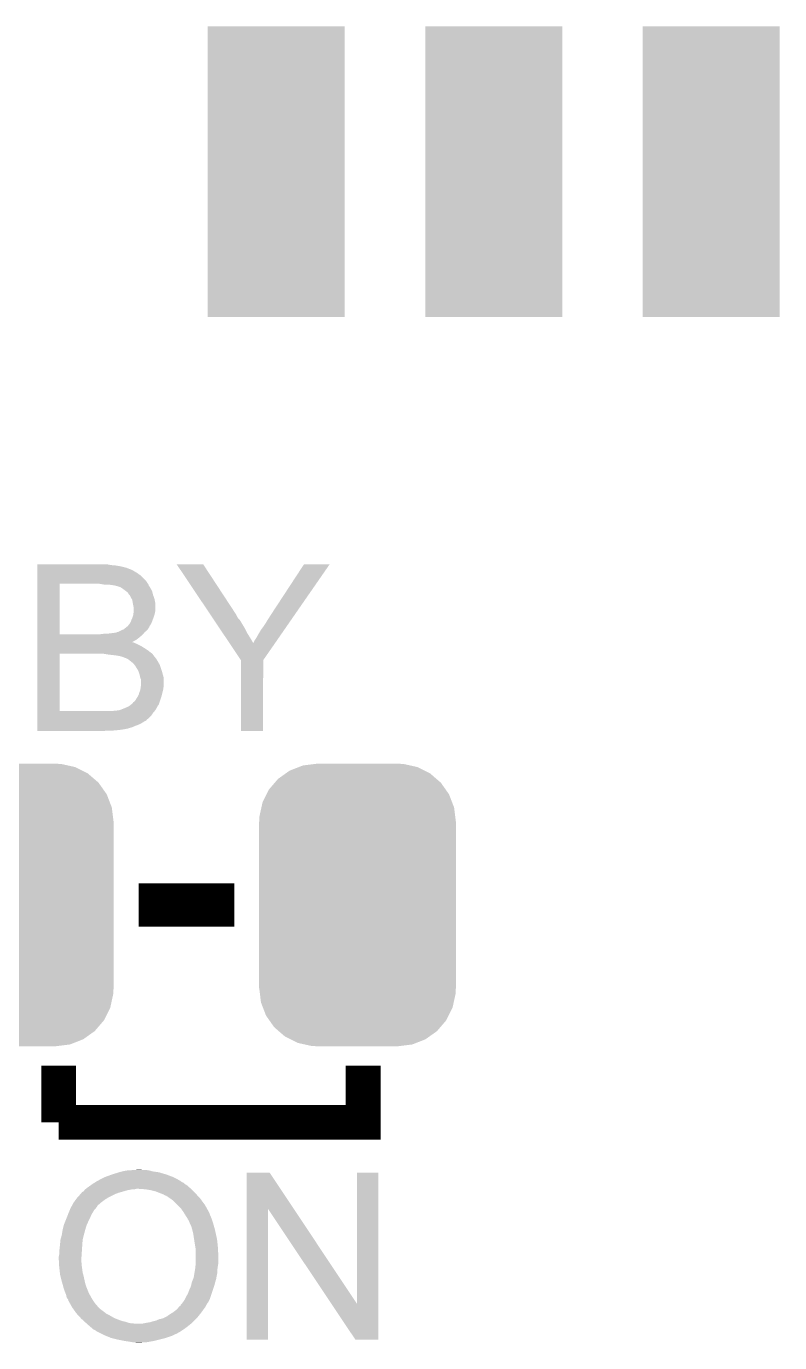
# Model space of a CAD drawing. Extents: x -4.2 to 27.1, y -3.9 to 55.1.
# Drawn here: x 7.05 to 11.45, y 6.21 to 13.9 of the extents above; entities that cross this region are included whole.
import ezdxf

# ---------------------------------------------------------------- set-up
doc = ezdxf.new("R2010")
doc.units = 0
doc.layers.get('0').update_dxf_attribs({"linetype": 'CONTINUOUS'})
doc.layers.add('MCP2517FD_CLICK_GTO', color=14, linetype='CONTINUOUS')
doc.layers.add('MCP2517FD_CLICK_GTS', color=12, linetype='CONTINUOUS')

# ---------------------------------------------------------------- blocks, each defined once
blk = doc.blocks.new('RECTANGLE_95')
blk.add_solid([(0.40005, 0.84963), (0.40005, -0.84963), (-0.40005, 0.84963), (-0.40005, -0.84963)])
blk = doc.blocks.new('CUSTOM_99')
for points in [[(-0.419776, 0.768546), (-0.39657, 0.785018), (0.42393, 0.768546), (0.391218, 0.785018)], [(-0.39657, 0.785018), (-0.343448, 0.805738), (0.391218, 0.785018), (0.350068, 0.805738)], [(-0.343448, 0.805738), (-0.319526, 0.815068), (0.350068, 0.805738), (0.308548, 0.815068)], [(-0.319526, 0.815068), (-0.250324, 0.823868), (0.308548, 0.815068), (0.269384, 0.823868)], [(-0.250324, 0.823868), (-0.23749, 0.8255), (0.269384, 0.823868), (0.23749, 0.8255)], [(-0.51779, 0.674334), (-0.483376, 0.714526), (0.514848, 0.674334), (0.486544, 0.714526)], [(-0.483376, 0.714526), (-0.464004, 0.73715), (0.486544, 0.714526), (0.460322, 0.73715)], [(-0.464004, 0.73715), (-0.419776, 0.768546), (0.460322, 0.73715), (0.42393, 0.768546)], [(-0.554702, 0.600332), (-0.53147, 0.64691), (0.552124, 0.600332), (0.534158, 0.64691)], [(-0.53147, 0.64691), (-0.51779, 0.674334), (0.534158, 0.64691), (0.514848, 0.674334)], [(-0.57253, 0.51958), (-0.561454, 0.569754), (0.570106, 0.51958), (0.563916, 0.569754)], [(-0.561454, 0.569754), (-0.554702, 0.600332), (0.563916, 0.569754), (0.552124, 0.600332)], [(-0.57531, -0.48768), (-0.57531, 0.48768), (0.57531, -0.48768), (0.57531, 0.48768)], [(-0.57404, 0.48768), (-0.57253, 0.51958), (0.57404, 0.48768), (0.570106, 0.51958)], [(-0.570104, -0.51958), (-0.57404, -0.48768), (0.57253, -0.51958), (0.57404, -0.48768)], [(-0.563916, -0.569754), (-0.570104, -0.51958), (0.561452, -0.569754), (0.57253, -0.51958)], [(-0.552122, -0.600332), (-0.563916, -0.569754), (0.554702, -0.600332), (0.561452, -0.569754)], [(-0.534158, -0.64691), (-0.552122, -0.600332), (0.531468, -0.64691), (0.554702, -0.600332)], [(-0.514846, -0.674334), (-0.534158, -0.64691), (0.51779, -0.674334), (0.531468, -0.64691)], [(-0.486544, -0.714526), (-0.514846, -0.674334), (0.483374, -0.714526), (0.51779, -0.674334)], [(-0.46032, -0.73715), (-0.486544, -0.714526), (0.464004, -0.73715), (0.483374, -0.714526)], [(-0.42393, -0.768546), (-0.46032, -0.73715), (0.419774, -0.768546), (0.464004, -0.73715)], [(-0.391216, -0.785018), (-0.42393, -0.768546), (0.39657, -0.785018), (0.419774, -0.768546)], [(-0.350068, -0.805738), (-0.391216, -0.785018), (0.343446, -0.805738), (0.39657, -0.785018)], [(-0.308546, -0.815068), (-0.350068, -0.805738), (0.319526, -0.815068), (0.343446, -0.805738)], [(-0.269384, -0.823868), (-0.308546, -0.815068), (0.250322, -0.823868), (0.319526, -0.815068)], [(-0.23749, -0.8255), (-0.269384, -0.823868), (0.23749, -0.8255), (0.250322, -0.823868)]]:
    blk.add_solid(points)

msp = doc.modelspace()

# ---------------------------------------------------------------- linework, layer by layer
at = {"layer": 'MCP2517FD_CLICK_GTO'}
for points, const_width in [([(7.70636, 8.763), (8.26516, 8.763)], 0.254), ([(7.239, 7.493), (7.239, 7.8232)], 0.2032), ([(7.239, 7.493), (9.017, 7.493), (9.017, 7.8232)], 0.2032)]:
    msp.add_lwpolyline(points, dxfattribs=dict(at, const_width=const_width))
for points in [[(7.11456, 10.74928), (7.114562, 10.75436), (7.5438, 10.74928), (7.518402, 10.75436)], [(7.11456, 10.74674), (7.11456, 10.74928), (7.57174, 10.74674), (7.5438, 10.74928)], [(7.11456, 10.74166), (7.11456, 10.74674), (7.60222, 10.74166), (7.57174, 10.74674)], [(7.11456, 10.734038), (7.11456, 10.74166), (7.632702, 10.734038), (7.60222, 10.74166)], [(7.11456, 10.72388), (7.11456, 10.734038), (7.658104, 10.72388), (7.632702, 10.734038)], [(7.11456, 10.723878), (7.11456, 10.72388), (7.660644, 10.723878), (7.658104, 10.72388)], [(7.11456, 10.7188), (7.11456, 10.723878), (7.670798, 10.7188), (7.660644, 10.723878)], [(7.11456, 10.703562), (7.11456, 10.7188), (7.6962, 10.703562), (7.670798, 10.7188)], [(7.11456, 10.690858), (7.11456, 10.703562), (7.713982, 10.690858), (7.6962, 10.703562)], [(7.927386, 10.75435), (7.92738, 10.754356), (8.082284, 10.75435), (7.92738, 10.754356)], [(8.124676, 10.459716), (7.927386, 10.75435), (8.27532, 10.459716), (8.082284, 10.75435)], [(8.4836, 10.46734), (8.671546, 10.754324), (8.622714, 10.46734), (8.821396, 10.754324)], [(8.671546, 10.754324), (8.67157, 10.75436), (8.821396, 10.754324), (8.67157, 10.75436)], [(7.114552, 10.345442), (7.114558, 10.64006), (7.24408, 10.345442), (7.244102, 10.64006)], [(7.114558, 10.6553), (7.11456, 10.690858), (7.74954, 10.6553), (7.713982, 10.690858)], [(7.114558, 10.64006), (7.114558, 10.6553), (7.7597, 10.64006), (7.74954, 10.6553)], [(7.505702, 10.63498), (7.475222, 10.64006), (7.763086, 10.63498), (7.7597, 10.64006)], [(7.55142, 10.63244), (7.5311, 10.63498), (7.764778, 10.63244), (7.763086, 10.63498)], [(7.551444, 10.632436), (7.55142, 10.63244), (7.76478, 10.632436), (7.764778, 10.63244)], [(7.56666, 10.6299), (7.551444, 10.632436), (7.764784, 10.6299), (7.76478, 10.632436)], [(7.566684, 10.629894), (7.56666, 10.6299), (7.764784, 10.629894), (7.764784, 10.6299)], [(7.576818, 10.62736), (7.566684, 10.629894), (7.766474, 10.62736), (7.764784, 10.629894)], [(7.592052, 10.622282), (7.576818, 10.62736), (7.76986, 10.622282), (7.766474, 10.62736)], [(7.599684, 10.619738), (7.592052, 10.622282), (7.771388, 10.619738), (7.76986, 10.622282)], [(7.61492, 10.60958), (7.599684, 10.619738), (7.77748, 10.60958), (7.771388, 10.619738)], [(7.63524, 10.594338), (7.61492, 10.60958), (7.785102, 10.594338), (7.77748, 10.60958)], [(7.64286, 10.58672), (7.63524, 10.594338), (7.787008, 10.58672), (7.785102, 10.594338)], [(7.647942, 10.579098), (7.64286, 10.58672), (7.788912, 10.579098), (7.787008, 10.58672)], [(7.653022, 10.574018), (7.647942, 10.579098), (7.790182, 10.574018), (7.788912, 10.579098)], [(7.653022, 10.574016), (7.653022, 10.574018), (7.790184, 10.574016), (7.790182, 10.574018)], [(7.66064, 10.558782), (7.653022, 10.574016), (7.795896, 10.558782), (7.790184, 10.574016)], [(7.66369, 10.553698), (7.66064, 10.558782), (7.7978, 10.553698), (7.795896, 10.558782)], [(7.66826, 10.546078), (7.66369, 10.553698), (7.799324, 10.546078), (7.7978, 10.553698)], [(7.6708, 10.53084), (7.66826, 10.546078), (7.802372, 10.53084), (7.799324, 10.546078)], [(7.67131, 10.528298), (7.6708, 10.53084), (7.80288, 10.528298), (7.802372, 10.53084)], [(7.67588, 10.505438), (7.67131, 10.528298), (7.80288, 10.505438), (7.80288, 10.528298)], [(7.673338, 10.454638), (7.675152, 10.467338), (7.79671, 10.454638), (7.80034, 10.467338)], [(7.675152, 10.467338), (7.67588, 10.47242), (7.80034, 10.467338), (7.801186, 10.47242)], [(7.67588, 10.482578), (7.67588, 10.505438), (7.80288, 10.482578), (7.80288, 10.505438)], [(7.67588, 10.47242), (7.67588, 10.482578), (7.801186, 10.47242), (7.80288, 10.482578)], [(8.46074, 10.43178), (8.4836, 10.46734), (8.598096, 10.43178), (8.622714, 10.46734)], [(7.623808, 10.37844), (7.633326, 10.386054), (7.76224, 10.37844), (7.767316, 10.386054)], [(7.633326, 10.386054), (7.636504, 10.388596), (7.767316, 10.386054), (7.76732, 10.388596)], [(7.636504, 10.388596), (7.642858, 10.393678), (7.76732, 10.388596), (7.770494, 10.393678)], [(7.642858, 10.393678), (7.65048, 10.403838), (7.770494, 10.393678), (7.776842, 10.403838)], [(7.65048, 10.403838), (7.653018, 10.40638), (7.776842, 10.403838), (7.778432, 10.40638)], [(7.653018, 10.40638), (7.654288, 10.408918), (7.778432, 10.40638), (7.780018, 10.408918)], [(7.654288, 10.408918), (7.65556, 10.411458), (7.780018, 10.408918), (7.78097, 10.411458)], [(7.65556, 10.411458), (7.660638, 10.419076), (7.78097, 10.411458), (7.783826, 10.419076)], [(7.660638, 10.419076), (7.663178, 10.429238), (7.783826, 10.419076), (7.787638, 10.429238)], [(7.663178, 10.429238), (7.66826, 10.4394), (7.787638, 10.429238), (7.791448, 10.4394)], [(7.66826, 10.4394), (7.671644, 10.44956), (7.791448, 10.4394), (7.79526, 10.44956)], [(7.671644, 10.44956), (7.673338, 10.454638), (7.79526, 10.44956), (7.79671, 10.454638)], [(8.12638, 10.457174), (8.124676, 10.459716), (8.275326, 10.457174), (8.27532, 10.459716)], [(8.128078, 10.454636), (8.12638, 10.457174), (8.277862, 10.454636), (8.275326, 10.457174)], [(8.13488, 10.444478), (8.128078, 10.454636), (8.282942, 10.444478), (8.277862, 10.454636)], [(8.139982, 10.436858), (8.13488, 10.444478), (8.288022, 10.436858), (8.282942, 10.444478)], [(8.145086, 10.429238), (8.139982, 10.436858), (8.29564, 10.429238), (8.288022, 10.436858)], [(8.15869, 10.40892), (8.145086, 10.429238), (8.30834, 10.40892), (8.29564, 10.429238)], [(8.1757, 10.38352), (8.15869, 10.40892), (8.32358, 10.38352), (8.30834, 10.40892)], [(8.420098, 10.370818), (8.44042, 10.39876), (8.555892, 10.370818), (8.575236, 10.39876)], [(8.44042, 10.39876), (8.46074, 10.43178), (8.575236, 10.39876), (8.598096, 10.43178)], [(7.11455, 10.29968), (7.114552, 10.312398), (7.66828, 10.29968), (7.69112, 10.312398)], [(7.114552, 10.34542), (7.114552, 10.345442), (7.482838, 10.34542), (7.24408, 10.345442)], [(7.114552, 10.342878), (7.114552, 10.34542), (7.72922, 10.342878), (7.731336, 10.34542)], [(7.114552, 10.32764), (7.114552, 10.342878), (7.711442, 10.32764), (7.72922, 10.342878)], [(7.114552, 10.312398), (7.114552, 10.32764), (7.69112, 10.312398), (7.711442, 10.32764)], [(7.482838, 10.34542), (7.50316, 10.34796), (7.731336, 10.34542), (7.733454, 10.34796)], [(7.520938, 10.34796), (7.56158, 10.35304), (7.733454, 10.34796), (7.737686, 10.35304)], [(7.56158, 10.35304), (7.576816, 10.355578), (7.737686, 10.35304), (7.7398, 10.355578)], [(7.576816, 10.355578), (7.579354, 10.358114), (7.7398, 10.355578), (7.741914, 10.358114)], [(7.579354, 10.358114), (7.582742, 10.358118), (7.741914, 10.358114), (7.741918, 10.358118)], [(7.582742, 10.358118), (7.584436, 10.35812), (7.741918, 10.358118), (7.74192, 10.35812)], [(7.584436, 10.35812), (7.604754, 10.368278), (7.74192, 10.35812), (7.754618, 10.368278)], [(7.604754, 10.368278), (7.60476, 10.36828), (7.754618, 10.368278), (7.754618, 10.36828)], [(7.60476, 10.36828), (7.617458, 10.37336), (7.754618, 10.36828), (7.758428, 10.37336)], [(7.617458, 10.37336), (7.623808, 10.37844), (7.758428, 10.37336), (7.76224, 10.37844)], [(8.196108, 10.35304), (8.1757, 10.38352), (8.338822, 10.35304), (8.32358, 10.38352)], [(8.214818, 10.3251), (8.196108, 10.35304), (8.3566, 10.3251), (8.338822, 10.35304)], [(8.235214, 10.29464), (8.214818, 10.3251), (8.3744, 10.29464), (8.3566, 10.3251)], [(8.382002, 10.307322), (8.392158, 10.322558), (8.511934, 10.307322), (8.522482, 10.322558)], [(8.392158, 10.322558), (8.40486, 10.34542), (8.522482, 10.322558), (8.538308, 10.34542)], [(8.40486, 10.34542), (8.420098, 10.370818), (8.538308, 10.34542), (8.555892, 10.370818)], [(7.114542, 9.895862), (7.11455, 10.23112), (7.24408, 9.895862), (7.244102, 10.23112)], [(7.11455, 10.29716), (7.11455, 10.29968), (7.670806, 10.29716), (7.66828, 10.29968)], [(7.11455, 10.297158), (7.11455, 10.29716), (7.675884, 10.297158), (7.670806, 10.29716)], [(7.11455, 10.29462), (7.11455, 10.297158), (7.68096, 10.29462), (7.675884, 10.297158)], [(7.11455, 10.287), (7.11455, 10.29462), (7.69874, 10.287), (7.68096, 10.29462)], [(7.11455, 10.27684), (7.11455, 10.287), (7.719058, 10.27684), (7.69874, 10.287)], [(7.11455, 10.26414), (7.11455, 10.27684), (7.73938, 10.26414), (7.719058, 10.27684)], [(7.11455, 10.2489), (7.11455, 10.26414), (7.76224, 10.2489), (7.73938, 10.26414)], [(7.11455, 10.23112), (7.11455, 10.2489), (7.7851, 10.23112), (7.76224, 10.2489)], [(7.500634, 10.231118), (7.500622, 10.23112), (7.785102, 10.231118), (7.7851, 10.23112)], [(7.531098, 10.22604), (7.500634, 10.231118), (7.789052, 10.22604), (7.785102, 10.231118)], [(8.303256, 10.193026), (8.235214, 10.29464), (8.432806, 10.193026), (8.503154, 10.29464)], [(8.3744, 10.29464), (8.376922, 10.297164), (8.503154, 10.29464), (8.504902, 10.297164)], [(8.376922, 10.297164), (8.382002, 10.307322), (8.504902, 10.297164), (8.511934, 10.307322)], [(7.55396, 10.2235), (7.531098, 10.22604), (7.791028, 10.2235), (7.789052, 10.22604)], [(7.57428, 10.22096), (7.55396, 10.2235), (7.793004, 10.22096), (7.791028, 10.2235)], [(7.58952, 10.21842), (7.57428, 10.22096), (7.79498, 10.21842), (7.793004, 10.22096)], [(7.602222, 10.215878), (7.58952, 10.21842), (7.796958, 10.215878), (7.79498, 10.21842)], [(7.607304, 10.21334), (7.602222, 10.215878), (7.798932, 10.21334), (7.796958, 10.215878)], [(7.609844, 10.213338), (7.607304, 10.21334), (7.798934, 10.213338), (7.798932, 10.21334)], [(7.623388, 10.20826), (7.609844, 10.213338), (7.802882, 10.20826), (7.798934, 10.213338)], [(7.63016, 10.20572), (7.623388, 10.20826), (7.80542, 10.20572), (7.802882, 10.20826)], [(7.645396, 10.198102), (7.63016, 10.20572), (7.8105, 10.198102), (7.80542, 10.20572)], [(7.6454, 10.1981), (7.645396, 10.198102), (7.810502, 10.1981), (7.8105, 10.198102)], [(7.661276, 10.1854), (7.6454, 10.1981), (7.81812, 10.1854), (7.810502, 10.1981)], [(7.6708, 10.17778), (7.661276, 10.1854), (7.822474, 10.17778), (7.81812, 10.1854)], [(7.67842, 10.17016), (7.6708, 10.17778), (7.826828, 10.17016), (7.822474, 10.17778)], [(7.680116, 10.167618), (7.67842, 10.17016), (7.82828, 10.167618), (7.826828, 10.17016)], [(7.683502, 10.162538), (7.680116, 10.167618), (7.829974, 10.162538), (7.82828, 10.167618)], [(7.68858, 10.157454), (7.683502, 10.162538), (7.831668, 10.157454), (7.829974, 10.162538)], [(7.688584, 10.154914), (7.68858, 10.157454), (7.832516, 10.154914), (7.831668, 10.157454)], [(7.69874, 10.139678), (7.688584, 10.154914), (7.837594, 10.139678), (7.832516, 10.154914)], [(8.303258, 10.193016), (8.303256, 10.193026), (8.4328, 10.193016), (8.432806, 10.193026)], [(8.30326, 9.779022), (8.303258, 10.193016), (8.432778, 9.779022), (8.4328, 10.193016)], [(7.70636, 10.124438), (7.69874, 10.139678), (7.842674, 10.124438), (7.837594, 10.139678)], [(7.707208, 10.1219), (7.70636, 10.124438), (7.843518, 10.1219), (7.842674, 10.124438)], [(7.71144, 10.1092), (7.707208, 10.1219), (7.846984, 10.1092), (7.843518, 10.1219)], [(7.713982, 10.093958), (7.71144, 10.1092), (7.85114, 10.093958), (7.846984, 10.1092)], [(7.71906, 10.081256), (7.713982, 10.093958), (7.85114, 10.081256), (7.85114, 10.093958)], [(7.71906, 10.0457), (7.71906, 10.081256), (7.85114, 10.0457), (7.85114, 10.081256)], [(7.706358, 9.992356), (7.7089, 10.002518), (7.841612, 9.992356), (7.844154, 10.002518)], [(7.7089, 10.002518), (7.713978, 10.015218), (7.844154, 10.002518), (7.847328, 10.015218)], [(7.713978, 10.015218), (7.714994, 10.0203), (7.847328, 10.015218), (7.8486, 10.0203)], [(7.714994, 10.0203), (7.71652, 10.027922), (7.8486, 10.0203), (7.849688, 10.027922)], [(7.71652, 10.027922), (7.71797, 10.03808), (7.849688, 10.027922), (7.85114, 10.03808)], [(7.71797, 10.03808), (7.71906, 10.0457), (7.85114, 10.03808), (7.85114, 10.0457)], [(7.625084, 9.913622), (7.647936, 9.923778), (7.8105, 9.913622), (7.81558, 9.923778)], [(7.647936, 9.923778), (7.65048, 9.926318), (7.81558, 9.923778), (7.817272, 9.926318)], [(7.65048, 9.926318), (7.655556, 9.928858), (7.817272, 9.926318), (7.818964, 9.928858)], [(7.655556, 9.928858), (7.658098, 9.9314), (7.818964, 9.928858), (7.82066, 9.9314)], [(7.658098, 9.9314), (7.660638, 9.933938), (7.82066, 9.9314), (7.823196, 9.933938)], [(7.660638, 9.933938), (7.668258, 9.939018), (7.823196, 9.933938), (7.824888, 9.939018)], [(7.668258, 9.939018), (7.673338, 9.946638), (7.824888, 9.939018), (7.82743, 9.946638)], [(7.673338, 9.946638), (7.683496, 9.954258), (7.82743, 9.946638), (7.82997, 9.954258)], [(7.683496, 9.954258), (7.698736, 9.97965), (7.82997, 9.954258), (7.838434, 9.97965)], [(7.698736, 9.97965), (7.701258, 9.97966), (7.838434, 9.97965), (7.838438, 9.97966)], [(7.701258, 9.979662), (7.70128, 9.984736), (7.83844, 9.979662), (7.839708, 9.984736)], [(7.701258, 9.97966), (7.701258, 9.979662), (7.838438, 9.97966), (7.83844, 9.979662)], [(7.70128, 9.984736), (7.706358, 9.992356), (7.839708, 9.984736), (7.841612, 9.992356)], [(7.11454, 9.8552), (7.114542, 9.870438), (7.76478, 9.8552), (7.780018, 9.870438)], [(7.11454, 9.842492), (7.11454, 9.8552), (7.74954, 9.842492), (7.76478, 9.8552)], [(7.114542, 9.89584), (7.114542, 9.895862), (7.551418, 9.89584), (7.24408, 9.895862)], [(7.114542, 9.88568), (7.114542, 9.89584), (7.79018, 9.88568), (7.798646, 9.89584)], [(7.114542, 9.870438), (7.114542, 9.88568), (7.780018, 9.870438), (7.79018, 9.88568)], [(7.551418, 9.89584), (7.564118, 9.89838), (7.798646, 9.89584), (7.800762, 9.89838)], [(7.576816, 9.89838), (7.581896, 9.900918), (7.800762, 9.89838), (7.802878, 9.900918)], [(7.581896, 9.900918), (7.592056, 9.90092), (7.802878, 9.900918), (7.80288, 9.90092)], [(7.592056, 9.90092), (7.599682, 9.90346), (7.80288, 9.90092), (7.804402, 9.90346)], [(7.599682, 9.90346), (7.62508, 9.91362), (7.804402, 9.90346), (7.810498, 9.91362)], [(7.62508, 9.91362), (7.625084, 9.913622), (7.810498, 9.91362), (7.8105, 9.913622)], [(7.11454, 9.839956), (7.11454, 9.842492), (7.749524, 9.839956), (7.74954, 9.842492)], [(7.11454, 9.837418), (7.11454, 9.839956), (7.741916, 9.837418), (7.749524, 9.839956)], [(7.11454, 9.83234), (7.11454, 9.837418), (7.734302, 9.83234), (7.741916, 9.837418)], [(7.11454, 9.82472), (7.11454, 9.83234), (7.7216, 9.82472), (7.734302, 9.83234)], [(7.11454, 9.8171), (7.11454, 9.82472), (7.70636, 9.8171), (7.7216, 9.82472)], [(7.11454, 9.80948), (7.11454, 9.8171), (7.68604, 9.80948), (7.70636, 9.8171)], [(7.11454, 9.801858), (7.11454, 9.80948), (7.66826, 9.801858), (7.68604, 9.80948)], [(7.11454, 9.79424), (7.11454, 9.801858), (7.642858, 9.79424), (7.66826, 9.801858)], [(7.11454, 9.794238), (7.11454, 9.79424), (7.640318, 9.794238), (7.642858, 9.79424)], [(7.11454, 9.7917), (7.11454, 9.794238), (7.6327, 9.7917), (7.640318, 9.794238)], [(7.11454, 9.78916), (7.11454, 9.7917), (7.61746, 9.78916), (7.6327, 9.7917)], [(7.11454, 9.78662), (7.11454, 9.78916), (7.59968, 9.78662), (7.61746, 9.78916)], [(7.11454, 9.78408), (7.11454, 9.78662), (7.57682, 9.78408), (7.59968, 9.78662)], [(7.11454, 9.78154), (7.11454, 9.78408), (7.548882, 9.78154), (7.57682, 9.78408)], [(7.11454, 9.779022), (7.11454, 9.78154), (7.485688, 9.779022), (7.52094, 9.78154)], [(7.485382, 9.779), (7.11454, 9.779022), (7.485382, 9.779), (7.485688, 9.779022)], [(8.432778, 9.779), (8.30326, 9.779022), (8.432778, 9.779), (8.432778, 9.779022)], [(7.46455, 7.150098), (7.48284, 7.16026), (7.9502, 7.150098), (7.931912, 7.16026)], [(7.48284, 7.16026), (7.48792, 7.1628), (7.931912, 7.16026), (7.92734, 7.1628)], [(7.48792, 7.1628), (7.508242, 7.17296), (7.92734, 7.1628), (7.90702, 7.17296)], [(7.508242, 7.17296), (7.53618, 7.18312), (7.90702, 7.17296), (7.879932, 7.18312)], [(7.53618, 7.18312), (7.551426, 7.188202), (7.879932, 7.18312), (7.86638, 7.188202)], [(7.551426, 7.188202), (7.56666, 7.19328), (7.86638, 7.188202), (7.849114, 7.19328)], [(7.56666, 7.19328), (7.591424, 7.2009), (7.849114, 7.19328), (7.823202, 7.2009)], [(7.591424, 7.2009), (7.59968, 7.20344), (7.823202, 7.2009), (7.805422, 7.20344)], [(7.59968, 7.20344), (7.610686, 7.20598), (7.805422, 7.20344), (7.787642, 7.20598)], [(7.610686, 7.20598), (7.6327, 7.21106), (7.787642, 7.20598), (7.769862, 7.21106)], [(7.6327, 7.21106), (7.66826, 7.2136), (7.769862, 7.21106), (7.754622, 7.2136)], [(7.66826, 7.2136), (7.706358, 7.21614), (7.729222, 7.2136), (7.719062, 7.21614)], [(8.336296, 6.987468), (8.3363, 7.198352), (8.611276, 6.987468), (8.470904, 7.198352)], [(8.3363, 7.198352), (8.336302, 7.19836), (8.470904, 7.198352), (8.336302, 7.19836)], [(8.98144, 6.431352), (8.98146, 7.198338), (9.105882, 6.431352), (9.1059, 7.198338)], [(8.98146, 7.198338), (8.981462, 7.19836), (9.1059, 7.198338), (8.981462, 7.19836)], [(7.36854, 7.07644), (7.371082, 7.078984), (7.575974, 7.07644), (7.582758, 7.078984)], [(7.371082, 7.078984), (7.37235, 7.081518), (7.582758, 7.078984), (7.589518, 7.081518)], [(7.37235, 7.081518), (7.373626, 7.084062), (7.589518, 7.081518), (7.59842, 7.084062)], [(7.373626, 7.084062), (7.38378, 7.089144), (7.59842, 7.084062), (7.616206, 7.089144)], [(7.38378, 7.089144), (7.389494, 7.09676), (7.616206, 7.089144), (7.64286, 7.09676)], [(7.389494, 7.09676), (7.3914, 7.0993), (7.64286, 7.09676), (7.6581, 7.0993)], [(7.3914, 7.0993), (7.391402, 7.099302), (7.6581, 7.0993), (7.65811, 7.099302)], [(7.391402, 7.099302), (7.394574, 7.10184), (7.65811, 7.099302), (7.670802, 7.10184)], [(7.394574, 7.10184), (7.397748, 7.10438), (7.683502, 7.10184), (7.693662, 7.10438)], [(7.397748, 7.10438), (7.4041, 7.10946), (8.01116, 7.10438), (8.005446, 7.10946)], [(7.4041, 7.10946), (7.425432, 7.124698), (8.005446, 7.10946), (7.988302, 7.124698)], [(7.425432, 7.124698), (7.4361, 7.132318), (7.988302, 7.124698), (7.975602, 7.132318)], [(7.4361, 7.132318), (7.43966, 7.13486), (7.975602, 7.132318), (7.97306, 7.13486)], [(7.43966, 7.13486), (7.447782, 7.139936), (7.97306, 7.13486), (7.967982, 7.139936)], [(7.447782, 7.139936), (7.451852, 7.14248), (7.967982, 7.139936), (7.96036, 7.14248)], [(7.451852, 7.14248), (7.45998, 7.147558), (7.96036, 7.14248), (7.952744, 7.147558)], [(7.45998, 7.147558), (7.459982, 7.14756), (7.952744, 7.147558), (7.95274, 7.14756)], [(7.459982, 7.14756), (7.46455, 7.150098), (7.95274, 7.14756), (7.9502, 7.150098)], [(7.74192, 7.10184), (7.70636, 7.10438), (8.0137, 7.10184), (8.01116, 7.10438)], [(7.77494, 7.09676), (7.74192, 7.10184), (8.01878, 7.09676), (8.0137, 7.10184)], [(7.805422, 7.089138), (7.77494, 7.09676), (8.026402, 7.089138), (8.01878, 7.09676)], [(7.83082, 7.07898), (7.805422, 7.089138), (8.03656, 7.07898), (8.026402, 7.089138)], [(7.851142, 7.071358), (7.83082, 7.07898), (8.043548, 7.071358), (8.03656, 7.07898)], [(7.30758, 6.990082), (7.31305, 7.000242), (7.4549, 6.990082), (7.46252, 7.000242)], [(7.31305, 7.000242), (7.315784, 7.00532), (7.46252, 7.000242), (7.465062, 7.00532)], [(7.315784, 7.00532), (7.31852, 7.0104), (7.465062, 7.00532), (7.47014, 7.0104)], [(7.31852, 7.0104), (7.32536, 7.023102), (7.47014, 7.0104), (7.484956, 7.023102)], [(7.32536, 7.023102), (7.327204, 7.02564), (7.484956, 7.023102), (7.487918, 7.02564)], [(7.327204, 7.02564), (7.33829, 7.04088), (7.487918, 7.02564), (7.50824, 7.04088)], [(7.33829, 7.04088), (7.345682, 7.051042), (7.50824, 7.04088), (7.5245, 7.051042)], [(7.345682, 7.051042), (7.347964, 7.053578), (7.5245, 7.051042), (7.52856, 7.053578)], [(7.347964, 7.053578), (7.366254, 7.0739), (7.52856, 7.053578), (7.5692, 7.0739)], [(7.366254, 7.0739), (7.36854, 7.07644), (7.5692, 7.0739), (7.575974, 7.07644)], [(7.85876, 7.06628), (7.851142, 7.071358), (8.048202, 7.06628), (8.043548, 7.071358)], [(7.866384, 7.063738), (7.85876, 7.06628), (8.050532, 7.063738), (8.048202, 7.06628)], [(7.874004, 7.05866), (7.866384, 7.063738), (8.055188, 7.05866), (8.050532, 7.063738)], [(7.876546, 7.058646), (7.874004, 7.05866), (8.0552, 7.058646), (8.055188, 7.05866)], [(7.879094, 7.05358), (7.876546, 7.058646), (8.059844, 7.05358), (8.0552, 7.058646)], [(7.881626, 7.053576), (7.879094, 7.05358), (8.059848, 7.053576), (8.059844, 7.05358)], [(7.888878, 7.0485), (7.881626, 7.053576), (8.0645, 7.0485), (8.059848, 7.053576)], [(7.907022, 7.035798), (7.888878, 7.0485), (8.073816, 7.035798), (8.0645, 7.0485)], [(7.93242, 7.0104), (7.907022, 7.035798), (8.092442, 7.0104), (8.073816, 7.035798)], [(7.95274, 6.99008), (7.93242, 7.0104), (8.103872, 6.99008), (8.092442, 7.0104)], [(7.276888, 6.91388), (7.28218, 6.92658), (7.41172, 6.91388), (7.41807, 6.92658)], [(7.28218, 6.92658), (7.28511, 6.9342), (7.41807, 6.92658), (7.42188, 6.9342)], [(7.28511, 6.9342), (7.29195, 6.951982), (7.42188, 6.9342), (7.4295, 6.951982)], [(7.29195, 6.951982), (7.29488, 6.9596), (7.4295, 6.951982), (7.433852, 6.9596)], [(7.29488, 6.9596), (7.299112, 6.96976), (7.433852, 6.9596), (7.43966, 6.96976)], [(7.299112, 6.96976), (7.304404, 6.982462), (7.43966, 6.96976), (7.447282, 6.982462)], [(7.304404, 6.982462), (7.30758, 6.99008), (7.447282, 6.982462), (7.454898, 6.99008)], [(7.30758, 6.99008), (7.30758, 6.990082), (7.454898, 6.99008), (7.4549, 6.990082)], [(7.966288, 6.96976), (7.95274, 6.99008), (8.1153, 6.96976), (8.103872, 6.99008)], [(7.96798, 6.96722), (7.966288, 6.96976), (8.116572, 6.96722), (8.1153, 6.96976)], [(7.972744, 6.959598), (7.96798, 6.96722), (8.120382, 6.959598), (8.116572, 6.96722)], [(7.979094, 6.949438), (7.972744, 6.959598), (8.12292, 6.949438), (8.120382, 6.959598)], [(7.98068, 6.9469), (7.979094, 6.949438), (8.12419, 6.9469), (8.12292, 6.949438)], [(7.98576, 6.93928), (7.98068, 6.9469), (8.128, 6.93928), (8.12419, 6.9469)], [(7.99084, 6.93166), (7.98576, 6.93928), (8.13105, 6.93166), (8.128, 6.93928)], [(7.992538, 6.926582), (7.99084, 6.93166), (8.13308, 6.926582), (8.13105, 6.93166)], [(7.993388, 6.924038), (7.992538, 6.926582), (8.133928, 6.924038), (8.13308, 6.926582)], [(7.99846, 6.921486), (7.993388, 6.924038), (8.13478, 6.921486), (8.133928, 6.924038)], [(8.33628, 6.223022), (8.336296, 6.987468), (8.460718, 6.223022), (8.46074, 6.987468)], [(8.832136, 6.431352), (8.46074, 6.987468), (8.98144, 6.431352), (8.611276, 6.987468)], [(7.257202, 6.83768), (7.26186, 6.86562), (7.38632, 6.83768), (7.39394, 6.86562)], [(7.26186, 6.86562), (7.26821, 6.891022), (7.39394, 6.86562), (7.40156, 6.891022)], [(7.26821, 6.891022), (7.269482, 6.896102), (7.40156, 6.891022), (7.403816, 6.896102)], [(7.269482, 6.896102), (7.276888, 6.91388), (7.403816, 6.896102), (7.41172, 6.91388)], [(7.998462, 6.916416), (7.99846, 6.921486), (8.13647, 6.916416), (8.13478, 6.921486)], [(8.000806, 6.91134), (7.998462, 6.916416), (8.13816, 6.91134), (8.13647, 6.916416)], [(8.013702, 6.8834), (8.000806, 6.91134), (8.146144, 6.8834), (8.13816, 6.91134)], [(8.015734, 6.87578), (8.013702, 6.8834), (8.14832, 6.87578), (8.146144, 6.8834)], [(8.021152, 6.85546), (8.015734, 6.87578), (8.1534, 6.85546), (8.14832, 6.87578)], [(8.02386, 6.8453), (8.021152, 6.85546), (8.155658, 6.8453), (8.1534, 6.85546)], [(7.24408, 6.7564), (7.245602, 6.77164), (7.375144, 6.7564), (7.37616, 6.77164)], [(7.245602, 6.77164), (7.249158, 6.8072), (7.37616, 6.77164), (7.3787, 6.8072)], [(7.249158, 6.8072), (7.24916, 6.807202), (7.3787, 6.8072), (7.3787, 6.807202)], [(7.24916, 6.807202), (7.25678, 6.83514), (7.3787, 6.807202), (7.385684, 6.83514)], [(7.25678, 6.83514), (7.257202, 6.83768), (7.385684, 6.83514), (7.38632, 6.83768)], [(8.029332, 6.809738), (8.02386, 6.8453), (8.16356, 6.809738), (8.155658, 6.8453)], [(8.03402, 6.77926), (8.029332, 6.809738), (8.16677, 6.77926), (8.16356, 6.809738)], [(8.03656, 6.76402), (8.03402, 6.77926), (8.168374, 6.76402), (8.16677, 6.77926)], [(7.239, 6.708142), (7.24154, 6.720842), (7.371926, 6.708142), (7.372772, 6.720842)], [(7.239, 6.69544), (7.239, 6.708142), (7.37108, 6.69544), (7.371926, 6.708142)], [(7.239, 6.695438), (7.239, 6.69544), (7.37108, 6.695438), (7.37108, 6.69544)], [(7.239988, 6.677662), (7.239, 6.695438), (7.37108, 6.677662), (7.37108, 6.695438)], [(7.24154, 6.73862), (7.24408, 6.7564), (7.373958, 6.73862), (7.375144, 6.7564)], [(7.24154, 6.720842), (7.24154, 6.73862), (7.372772, 6.720842), (7.373958, 6.73862)], [(8.037068, 6.76148), (8.03656, 6.76402), (8.16864, 6.76148), (8.168374, 6.76402)], [(8.0391, 6.751318), (8.037068, 6.76148), (8.169124, 6.751318), (8.16864, 6.76148)], [(8.0391, 6.70814), (8.0391, 6.751318), (8.17118, 6.70814), (8.169124, 6.751318)], [(8.0391, 6.67512), (8.0391, 6.70814), (8.17118, 6.67512), (8.17118, 6.70814)], [(7.240694, 6.664962), (7.239988, 6.677662), (7.37362, 6.664962), (7.37108, 6.677662)], [(7.2414, 6.652262), (7.240694, 6.664962), (7.37362, 6.652262), (7.37362, 6.664962)], [(7.24154, 6.64972), (7.2414, 6.652262), (7.373984, 6.64972), (7.37362, 6.652262)], [(7.243234, 6.63448), (7.24154, 6.64972), (7.37616, 6.63448), (7.373984, 6.64972)], [(7.245492, 6.614162), (7.243234, 6.63448), (7.3787, 6.614162), (7.37616, 6.63448)], [(8.03148, 6.61162), (8.032748, 6.619238), (8.16467, 6.61162), (8.1661, 6.619238)], [(8.032748, 6.619238), (8.035712, 6.637018), (8.1661, 6.619238), (8.1661, 6.637018)], [(8.035712, 6.637018), (8.03656, 6.6421), (8.1661, 6.637018), (8.166824, 6.6421)], [(8.03656, 6.6421), (8.037536, 6.6548), (8.166824, 6.6421), (8.16864, 6.6548)], [(8.037536, 6.6548), (8.038708, 6.670038), (8.16864, 6.6548), (8.17118, 6.670038)], [(8.038708, 6.670038), (8.0391, 6.67512), (8.17118, 6.670038), (8.17118, 6.67512)], [(7.24662, 6.604002), (7.245492, 6.614162), (7.381604, 6.604002), (7.3787, 6.614162)], [(7.248526, 6.59638), (7.24662, 6.604002), (7.38378, 6.59638), (7.381604, 6.604002)], [(7.25678, 6.56336), (7.248526, 6.59638), (7.39112, 6.56336), (7.38378, 6.59638)], [(7.260408, 6.550662), (7.25678, 6.56336), (7.39394, 6.550662), (7.39112, 6.56336)], [(7.26186, 6.54558), (7.260408, 6.550662), (7.395634, 6.54558), (7.39394, 6.550662)], [(7.266308, 6.527798), (7.26186, 6.54558), (7.40156, 6.527798), (7.395634, 6.54558)], [(8.011158, 6.535418), (8.01624, 6.558278), (8.146484, 6.535418), (8.152834, 6.558278)], [(8.01624, 6.558278), (8.024366, 6.5786), (8.152834, 6.558278), (8.15848, 6.5786)], [(8.024366, 6.5786), (8.026398, 6.583678), (8.15848, 6.5786), (8.159432, 6.583678)], [(8.026398, 6.583678), (8.03148, 6.61162), (8.159432, 6.583678), (8.16467, 6.61162)], [(7.266942, 6.52526), (7.266308, 6.527798), (7.402576, 6.52526), (7.40156, 6.527798)], [(7.27202, 6.510018), (7.266942, 6.52526), (7.408674, 6.510018), (7.402576, 6.52526)], [(7.275068, 6.5024), (7.27202, 6.510018), (7.41172, 6.5024), (7.408674, 6.510018)], [(7.282178, 6.484622), (7.275068, 6.5024), (7.42061, 6.484622), (7.41172, 6.5024)], [(7.282688, 6.48208), (7.282178, 6.484622), (7.42188, 6.48208), (7.42061, 6.484622)], [(7.28472, 6.471922), (7.282688, 6.48208), (7.427524, 6.471922), (7.42188, 6.48208)], [(7.28726, 6.464304), (7.28472, 6.471922), (7.431758, 6.464304), (7.427524, 6.471922)], [(7.292338, 6.45922), (7.28726, 6.464304), (7.434582, 6.45922), (7.431758, 6.464304)], [(7.9756, 6.459222), (7.978138, 6.4643), (8.12038, 6.459222), (8.12292, 6.4643)], [(7.978138, 6.4643), (7.98322, 6.47446), (8.12292, 6.4643), (8.126306, 6.47446)], [(7.98322, 6.47446), (7.99338, 6.492238), (8.126306, 6.47446), (8.132232, 6.492238)], [(7.99338, 6.492238), (8.001, 6.51256), (8.132232, 6.492238), (8.139006, 6.51256)], [(8.001, 6.51256), (8.01003, 6.53288), (8.139006, 6.51256), (8.14578, 6.53288)], [(8.01003, 6.53288), (8.011158, 6.535418), (8.14578, 6.53288), (8.146484, 6.535418)], [(7.29234, 6.459218), (7.292338, 6.45922), (7.434582, 6.459218), (7.434582, 6.45922)], [(7.294878, 6.454144), (7.29234, 6.459218), (7.437966, 6.454144), (7.434582, 6.459218)], [(7.29488, 6.451606), (7.294878, 6.454144), (7.439658, 6.451606), (7.437966, 6.454144)], [(7.303454, 6.43636), (7.29488, 6.451606), (7.44982, 6.43636), (7.439658, 6.451606)], [(7.313454, 6.41858), (7.303454, 6.43636), (7.46506, 6.41858), (7.44982, 6.43636)], [(7.317738, 6.41096), (7.313454, 6.41858), (7.472682, 6.41096), (7.46506, 6.41858)], [(7.324996, 6.400802), (7.317738, 6.41096), (7.48284, 6.400802), (7.472682, 6.41096)], [(7.335884, 6.38556), (7.324996, 6.400802), (7.50316, 6.38556), (7.48284, 6.400802)], [(7.34314, 6.3754), (7.335884, 6.38556), (7.51586, 6.3754), (7.50316, 6.38556)], [(7.90702, 6.38302), (7.927338, 6.398258), (8.07258, 6.38302), (8.083664, 6.398258)], [(7.927338, 6.398258), (7.931784, 6.40334), (8.083664, 6.398258), (8.08736, 6.40334)], [(7.931784, 6.40334), (7.940674, 6.4135), (8.08736, 6.40334), (8.094978, 6.4135)], [(7.940674, 6.4135), (7.945114, 6.418574), (8.094978, 6.4135), (8.097516, 6.418574)], [(7.945114, 6.418574), (7.947654, 6.41858), (8.097516, 6.418574), (8.097518, 6.41858)], [(7.947654, 6.41858), (7.950196, 6.421118), (8.097518, 6.41858), (8.098788, 6.421118)], [(7.950196, 6.421118), (7.951044, 6.423658), (8.098788, 6.421118), (8.10006, 6.423658)], [(7.951044, 6.423658), (7.95274, 6.428736), (8.10006, 6.423658), (8.103444, 6.428736)], [(7.95274, 6.428736), (7.955278, 6.431278), (8.103444, 6.428736), (8.105138, 6.431278)], [(7.955278, 6.431278), (7.960354, 6.436356), (8.105138, 6.431278), (8.107678, 6.436356)], [(7.960354, 6.436356), (7.960358, 6.43636), (8.107678, 6.436356), (8.10768, 6.43636)], [(7.960358, 6.43636), (7.964164, 6.441434), (8.10768, 6.43636), (8.112754, 6.441434)], [(7.964164, 6.441434), (7.96607, 6.443976), (8.112754, 6.441434), (8.11276, 6.443976)], [(7.96607, 6.443976), (7.96798, 6.44652), (8.11276, 6.443976), (8.11403, 6.44652)], [(7.96798, 6.44652), (7.9756, 6.459222), (8.11403, 6.44652), (8.12038, 6.459222)], [(8.971276, 6.223008), (8.832136, 6.431352), (9.105878, 6.223008), (9.105882, 6.431352)], [(7.350126, 6.36778), (7.34314, 6.3754), (7.5311, 6.36778), (7.51586, 6.3754)], [(7.368752, 6.34746), (7.350126, 6.36778), (7.566658, 6.34746), (7.5311, 6.36778)], [(7.37108, 6.34492), (7.368752, 6.34746), (7.573434, 6.34492), (7.566658, 6.34746)], [(7.385048, 6.332222), (7.37108, 6.34492), (7.607298, 6.332222), (7.573434, 6.34492)], [(7.390638, 6.32714), (7.385048, 6.332222), (7.630158, 6.32714), (7.607298, 6.332222)], [(7.399018, 6.319522), (7.390638, 6.32714), (7.653018, 6.319522), (7.630158, 6.32714)], [(7.39902, 6.31952), (7.399018, 6.319522), (7.653038, 6.31952), (7.653018, 6.319522)], [(7.401878, 6.31698), (7.39902, 6.31952), (7.67842, 6.31698), (7.653038, 6.31952)], [(7.42188, 6.2992), (7.401878, 6.31698), (7.990378, 6.2992), (8.013006, 6.31698)], [(7.729218, 6.31698), (7.741908, 6.319518), (8.013006, 6.31698), (8.016238, 6.319518)], [(7.741908, 6.319518), (7.754622, 6.32206), (8.016238, 6.319518), (8.01878, 6.32206)], [(7.754622, 6.32206), (7.772398, 6.3246), (8.01878, 6.32206), (8.02132, 6.3246)], [(7.772398, 6.3246), (7.787642, 6.32968), (8.02132, 6.3246), (8.0264, 6.32968)], [(7.787642, 6.32968), (7.807958, 6.33476), (8.0264, 6.32968), (8.03148, 6.33476)], [(7.807958, 6.33476), (7.825738, 6.342378), (8.03148, 6.33476), (8.039098, 6.342378)], [(7.825738, 6.342378), (7.848598, 6.347458), (8.039098, 6.342378), (8.044178, 6.347458)], [(7.848598, 6.347458), (7.848604, 6.347462), (8.044178, 6.347458), (8.044182, 6.347462)], [(7.848604, 6.347462), (7.868918, 6.35762), (8.044182, 6.347462), (8.052492, 6.35762)], [(7.868918, 6.35762), (7.886702, 6.37032), (8.052492, 6.35762), (8.062882, 6.37032)], [(7.886702, 6.37032), (7.894828, 6.3754), (8.062882, 6.37032), (8.06704, 6.3754)], [(7.894828, 6.3754), (7.90702, 6.38302), (8.06704, 6.3754), (8.07258, 6.38302)], [(7.432038, 6.29158), (7.42188, 6.2992), (7.98068, 6.29158), (7.990378, 6.2992)], [(7.43966, 6.283962), (7.432038, 6.29158), (7.96925, 6.283962), (7.98068, 6.29158)], [(7.454896, 6.276342), (7.43966, 6.283962), (7.95782, 6.276342), (7.96925, 6.283962)], [(7.45998, 6.271262), (7.454896, 6.276342), (7.950198, 6.271262), (7.95782, 6.276342)], [(7.470144, 6.26618), (7.45998, 6.271262), (7.942576, 6.26618), (7.950198, 6.271262)], [(7.470156, 6.266174), (7.470144, 6.26618), (7.940034, 6.266174), (7.942576, 6.26618)], [(7.475224, 6.26364), (7.470156, 6.266174), (7.9375, 6.26364), (7.940034, 6.266174)], [(7.485382, 6.25856), (7.475224, 6.26364), (7.92988, 6.25856), (7.9375, 6.26364)], [(7.490462, 6.25602), (7.485382, 6.25856), (7.92226, 6.25602), (7.92988, 6.25856)], [(7.50062, 6.25094), (7.490462, 6.25602), (7.912098, 6.25094), (7.92226, 6.25602)], [(7.512958, 6.24586), (7.50062, 6.25094), (7.901938, 6.24586), (7.912098, 6.25094)], [(7.543798, 6.233162), (7.512958, 6.24586), (7.86384, 6.233162), (7.901938, 6.24586)], [(7.553958, 6.230622), (7.543798, 6.233162), (7.85622, 6.230622), (7.86384, 6.233162)], [(7.58444, 6.223), (7.553958, 6.230622), (7.825736, 6.223), (7.85622, 6.230622)], [(7.622542, 6.21538), (7.58444, 6.223), (7.79526, 6.21538), (7.825736, 6.223)], [(7.64032, 6.21284), (7.622542, 6.21538), (7.780866, 6.21284), (7.79526, 6.21538)], [(7.670798, 6.20776), (7.64032, 6.21284), (7.75208, 6.20776), (7.780866, 6.21284)], [(7.691118, 6.205222), (7.683496, 6.20776), (7.706396, 6.205222), (7.75208, 6.20776)], [(7.706362, 6.20522), (7.691118, 6.205222), (7.706362, 6.20522), (7.706396, 6.205222)], [(8.460718, 6.223), (8.33628, 6.223022), (8.460718, 6.223), (8.460718, 6.223022)], [(9.105878, 6.223), (8.971276, 6.223008), (9.105878, 6.223), (9.105878, 6.223008)]]:
    msp.add_solid(points, dxfattribs=at)

# ---------------------------------------------------------------- block references
at = {"layer": 'MCP2517FD_CLICK_GTS'}
for name, p in [('RECTANGLE_95', (8.509, 13.04798)), ('RECTANGLE_95', (9.779, 13.04798)), ('RECTANGLE_95', (11.049, 13.04798)), ('CUSTOM_99', (6.985, 8.763)), ('CUSTOM_99', (8.98398, 8.763))]:
    msp.add_blockref(name, p, dxfattribs=at)

doc.saveas('drawing.dxf')
